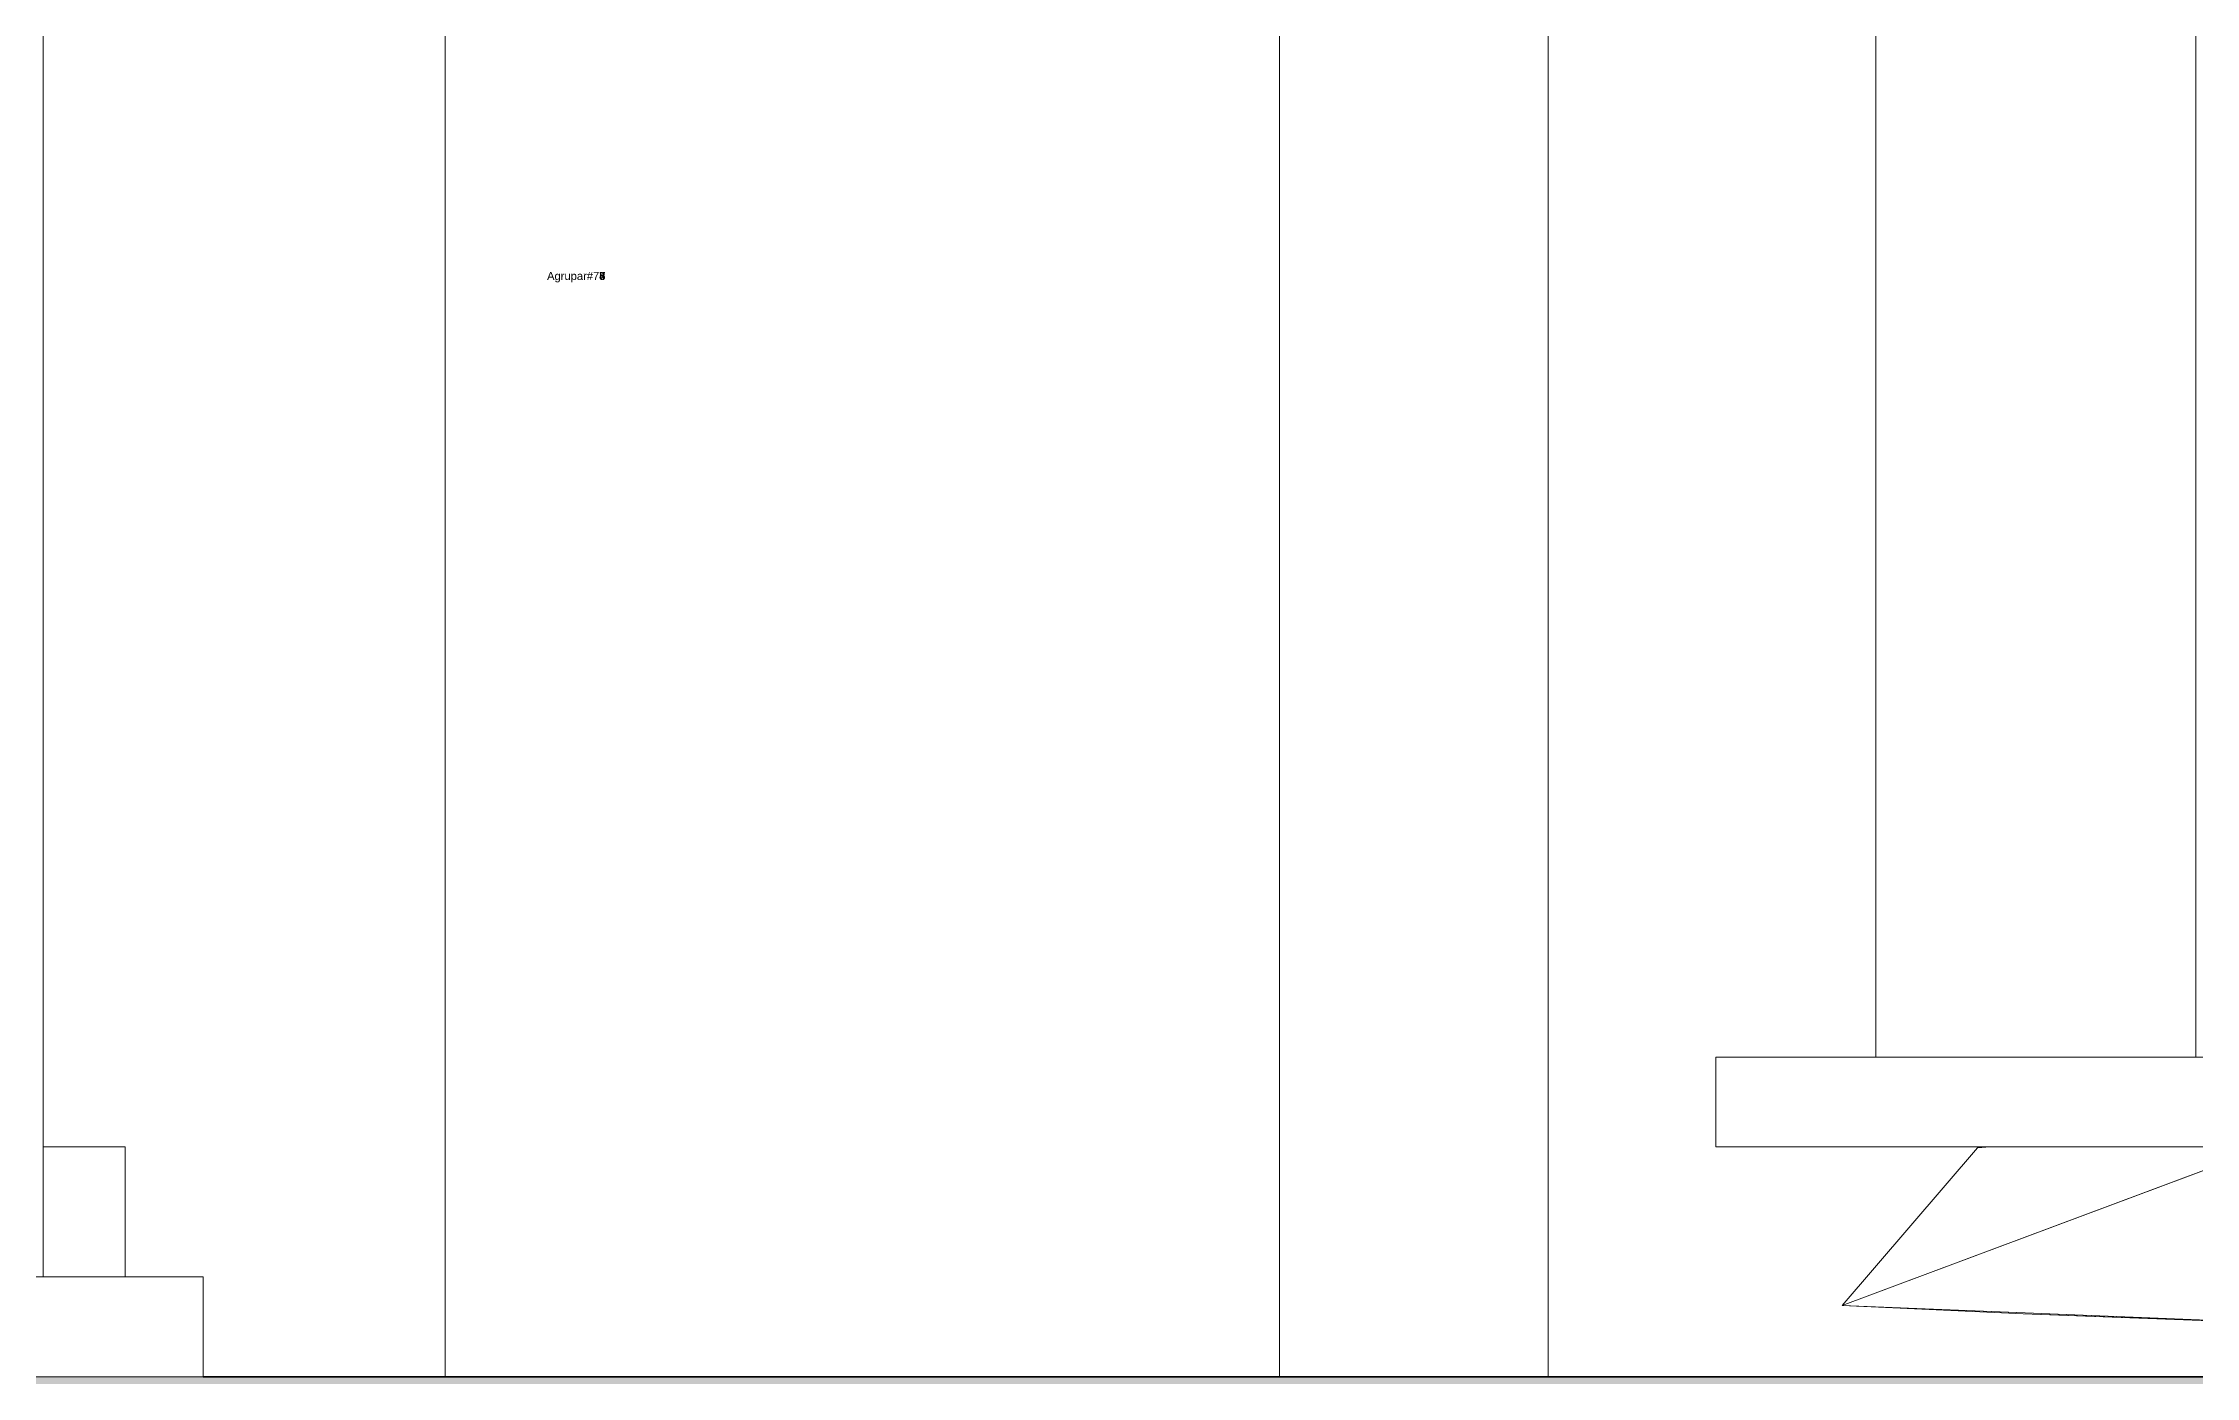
# Model space of a CAD drawing. Header units: centimetres. Extents: x -13467 to 3766, y -437 to 1921.
# Drawn here: x -10978.89 to -10951.97, y 94 to 110.67 of the extents above; entities that cross this region are included whole.
import ezdxf

# ---------------------------------------------------------------- set-up
doc = ezdxf.new("R2010")
doc.units = ezdxf.units.CM
for name, color, linetype, lineweight in [('A-FLOR', 7, 'Continuous', 9), ('A-FLOR-PATT', 7, 'Continuous', 35), ('A-GENM', 7, 'Continuous', 9), ('M-EQPM', 7, 'Continuous', 9)]:
    doc.layers.add(name, color=color, linetype=linetype, lineweight=lineweight)
doc.styles.add('Arial', font='arial.ttf', dxfattribs={"height": 0.100044})

# ---------------------------------------------------------------- blocks, each defined once
blk = doc.blocks.new('PQ_RVR_EST-01_ZZ_ZZ_MO_T_A_rvt-1-Sección 1-1')
at = {"layer": 'A-FLOR-PATT', "lineweight": 9, "true_color": 0x9a9a9a}
blk.add_hatch(color=253, dxfattribs=at).paths.add_polyline_path([(-6260.942, 44), (-6260.942, 94), (-11182.132, 94), (-11182.132, 44), (-6621.18, 44)])
at = {"layer": 'A-FLOR', "lineweight": 35}
blk.add_line((-9492.778, 94), (-10976.884, 94), dxfattribs=at)
blk = doc.blocks.new('EQ-01-008 - EQ-01-008_dwg_Agrupar_467-1519584-Sección 1-1')
at = {"layer": 'M-EQPM', "color": 251, "true_color": 0x666666}
for p, q in [((-10978.885, 282.089), (-10978.885, 95.25)), ((-10984.888, 95.25), (-10976.884, 95.25)), ((-10976.884, 95.25), (-10976.884, 94)), ((-10984.888, 94), (-10976.884, 94))]:
    blk.add_line(p, q, dxfattribs=at)
at = {"layer": 'M-EQPM', "color": 38, "true_color": 0x4c2600}
for p, q in [((-10984.888, 95.25), (-10976.884, 95.25)), ((-10976.884, 94), (-10984.888, 94))]:
    blk.add_line(p, q, dxfattribs=at)
at = {"layer": 'M-EQPM', "color": 38, "true_color": 0x4c2600, "flags": 128}
blk.add_lwpolyline([(-10976.884, 94), (-10976.884, 95.25), (-10984.888, 95.25), (-10984.888, 94), (-10976.884, 94), (-10976.884, 95.25)], dxfattribs=at)
blk = doc.blocks.new('EQ-01-008 - EQ-01-008_dwg_Agrupar_411-1519586-Sección 1-1')
at = {"layer": 'M-EQPM', "color": 251, "true_color": 0x666666}
for p, q in [((-10951.973, 265.895), (-10951.973, 97.997)), ((-10955.975, 185.034), (-10955.975, 97.997)), ((-10957.976, 97.997), (-10949.972, 97.997)), ((-10957.976, 97.997), (-10957.976, 96.874)), ((-10957.976, 96.874), (-10949.972, 96.874))]:
    blk.add_line(p, q, dxfattribs=at)
at = {"layer": 'M-EQPM', "color": 38, "true_color": 0x4c2600}
for p, q in [((-10951.973, 97.997), (-10951.973, 265.895)), ((-10955.975, 185.034), (-10955.975, 97.997)), ((-10957.976, 97.997), (-10957.976, 96.874)), ((-10949.972, 97.997), (-10957.976, 97.997)), ((-10949.972, 96.874), (-10957.976, 96.874))]:
    blk.add_line(p, q, dxfattribs=at)
at = {"layer": 'M-EQPM', "color": 38, "true_color": 0x4c2600, "flags": 128}
for points in [[(-10955.975, 270.387), (-10951.973, 265.895), (-10951.973, 97.997)], [(-10955.975, 97.997), (-10955.975, 185.034), (-10978.885, 185.034)], [(-10949.972, 96.874), (-10949.972, 97.997), (-10957.976, 97.997), (-10957.976, 96.874), (-10949.972, 96.874), (-10949.972, 97.997)]]:
    blk.add_lwpolyline(points, dxfattribs=at)
blk = doc.blocks.new('EQ-01-008 - EQ-01-008_dwg_Agrupar_362-1519588-Sección 1-1')
for name in ['EQ-01-008 - EQ-01-008_dwg_Agrupar_467-1519584-Sección 1-1', 'EQ-01-008 - EQ-01-008_dwg_Agrupar_411-1519586-Sección 1-1']:
    blk.add_blockref(name, (0, 0))
blk = doc.blocks.new('EQ-01-008 - EQ-01-008_dwg-1519583-Sección 1-1')
blk.add_blockref('EQ-01-008 - EQ-01-008_dwg_Agrupar_362-1519588-Sección 1-1', (0, 0))
blk = doc.blocks.new('EQ-01-008 - EQ-01-008-1487441-Sección 1-1')
blk.add_blockref('EQ-01-008 - EQ-01-008_dwg-1519583-Sección 1-1', (0, 0))
blk = doc.blocks.new('EQ-01-013 - EQ-01-013_dwg_Agrupar_354-1512408-Sección 1-1')
at = {"layer": 'M-EQPM', "color": 251, "true_color": 0x666666}
for p, q in [((-10963.43, 94), (-10963.43, 130.074)), ((-10963.43, 94), (-10963.43, 130.074)), ((-10963.43, 130.074), (-10963.43, 94)), ((-10960.07, 94), (-10960.07, 130.074)), ((-10960.07, 130.074), (-10960.07, 94)), ((-10960.07, 94), (-10960.07, 130.074))]:
    blk.add_line(p, q, dxfattribs=at)
blk = doc.blocks.new('EQ-01-013 - EQ-01-013_dwg_Agrupar_338-1512426-Sección 1-1')
blk.add_blockref('EQ-01-013 - EQ-01-013_dwg_Agrupar_354-1512408-Sección 1-1', (0, 0))
blk = doc.blocks.new('EQ-01-013 - EQ-01-013_dwg_Group_7-1512427-Sección 1-1')
blk.add_blockref('EQ-01-013 - EQ-01-013_dwg_Agrupar_338-1512426-Sección 1-1', (0, 0))
blk = doc.blocks.new('EQ-01-013 - EQ-01-013_dwg-1512406-Sección 1-1')
blk.add_blockref('EQ-01-013 - EQ-01-013_dwg_Group_7-1512427-Sección 1-1', (0, 0))
blk = doc.blocks.new('EQ-01-013 - EQ-01-013-1492338-Sección 1-1')
blk.add_blockref('EQ-01-013 - EQ-01-013_dwg-1512406-Sección 1-1', (0, 0))
blk = doc.blocks.new('EQ-01-019 - EQ-01-019_dwg-1501469-Sección 1-1')
at = {"layer": 'A-GENM', "color": 251, "true_color": 0x666666}
for p, q in [((-10951.087, 96.874), (-10956.395, 94.892)), ((-10954.703, 96.862), (-10956.395, 94.892)), ((-10954.703, 96.862), (-10954.545, 96.874)), ((-10954.545, 96.874), (-10954.703, 96.862)), ((-10954.545, 96.874), (-10954.703, 96.862)), ((-10954.134, 94.789), (-10956.395, 94.892)), ((-10949.237, 94.606), (-10956.395, 94.892)), ((-10949.237, 94.606), (-10954.134, 94.789))]:
    blk.add_line(p, q, dxfattribs=at)
at = {"layer": 'A-GENM', "color": 251, "true_color": 0x666666, "flags": 128}
for points in [[(-10954.703, 96.862), (-10956.395, 94.892), (-10951.087, 96.874)], [(-10954.703, 96.862), (-10956.395, 94.892), (-10951.087, 96.874)], [(-10934.293, 95.04), (-10949.237, 94.606), (-10954.134, 94.789)], [(-10949.237, 94.606), (-10954.134, 94.789), (-10956.395, 94.892), (-10949.237, 94.606), (-10956.395, 94.892), (-10954.134, 94.789)]]:
    blk.add_lwpolyline(points, dxfattribs=at)
blk = doc.blocks.new('EQ-01-019 - EQ-01-019-1501477-Sección 1-1')
blk.add_blockref('EQ-01-019 - EQ-01-019_dwg-1501469-Sección 1-1', (0, 0))
blk = doc.blocks.new('EQ-01-009 - EQ-01-009_dwg_Agrupar_339-1518693-Sección 1-1')
at = {"layer": 'M-EQPM', "color": 251, "true_color": 0x666666}
for p, q in [((-10973.858, 94), (-10973.858, 185.034)), ((-10973.858, 94), (-10973.858, 185.034)), ((-10973.858, 185.034), (-10973.858, 94)), ((-10978.885, 96.874), (-10977.86, 96.874)), ((-10978.885, 96.874), (-10977.86, 96.874)), ((-10977.86, 96.874), (-10977.86, 95.25)), ((-10977.86, 95.25), (-10977.86, 96.874))]:
    blk.add_line(p, q, dxfattribs=at)
at = {"layer": 'M-EQPM', "color": 251, "true_color": 0x666666, "flags": 128}
blk.add_lwpolyline([(-10977.86, 95.25), (-10977.86, 96.874), (-10978.885, 96.874)], dxfattribs=at)
blk = doc.blocks.new('EQ-01-009 - EQ-01-009_dwg_026_BALANZA_DINAMICA_MATANZA_dw-1518699-Sección 1-1')
blk.add_blockref('EQ-01-009 - EQ-01-009_dwg_Agrupar_339-1518693-Sección 1-1', (0, 0))
at = {"layer": 'M-EQPM', "color": 251, "true_color": 0x666666, "insert": (-10972.585, 107.811), "char_height": 0.1, "width": 0.87332, "attachment_point": 1, "line_spacing_factor": 0.941778, "style": 'Arial'}
for s in ['Agrupar#73', 'Agrupar#76', 'Agrupar#78', 'Agrupar#74', 'Agrupar#75', 'Agrupar#77']:
    blk.add_mtext(s, dxfattribs=at)
blk = doc.blocks.new('EQ-01-009 - EQ-01-009_dwg-1518692-Sección 1-1')
blk.add_blockref('EQ-01-009 - EQ-01-009_dwg_026_BALANZA_DINAMICA_MATANZA_dw-1518699-Sección 1-1', (0, 0))
blk = doc.blocks.new('EQ-01-009 - EQ-01-009-1488525-Sección 1-1')
blk.add_blockref('EQ-01-009 - EQ-01-009_dwg-1518692-Sección 1-1', (0, 0))
blk = doc.blocks.new('PQ_RVR_MEP-01_ZZ_ZZ_MO_T_A_rvt-1-Sección 1-1')
at = {"layer": 'A-GENM', "lineweight": 9}
blk.add_blockref('EQ-01-019 - EQ-01-019-1501477-Sección 1-1', (0, 0), dxfattribs=at)
at = {"layer": 'M-EQPM', "lineweight": 9}
for name in ['EQ-01-008 - EQ-01-008-1487441-Sección 1-1', 'EQ-01-013 - EQ-01-013-1492338-Sección 1-1']:
    blk.add_blockref(name, (0, 0), dxfattribs=at)
at = {"layer": 'M-EQPM', "color": 136, "lineweight": 9, "true_color": 0x007f7f}
blk.add_blockref('EQ-01-009 - EQ-01-009-1488525-Sección 1-1', (0, 0), dxfattribs=at)

msp = doc.modelspace()

# ---------------------------------------------------------------- hatches: boundary and pattern name
at = {"layer": 'A-FLOR-PATT', "lineweight": 9, "true_color": 0x9a9a9a}
msp.add_hatch(color=253, dxfattribs=at).paths.add_polyline_path([(-6260.942, 44), (-6260.942, 94), (-11181.493, 94), (-11181.493, 44), (-6621.18, 44)])

# ---------------------------------------------------------------- linework, layer by layer
at = {"layer": 'A-FLOR', "lineweight": 35}
msp.add_line((-9492.778, 94), (-10976.884, 94), dxfattribs=at)

# ---------------------------------------------------------------- block references
at = {"lineweight": 5}
for name in ['PQ_RVR_EST-01_ZZ_ZZ_MO_T_A_rvt-1-Sección 1-1', 'PQ_RVR_MEP-01_ZZ_ZZ_MO_T_A_rvt-1-Sección 1-1']:
    msp.add_blockref(name, (0, 0), dxfattribs=at)

doc.saveas('drawing.dxf')
